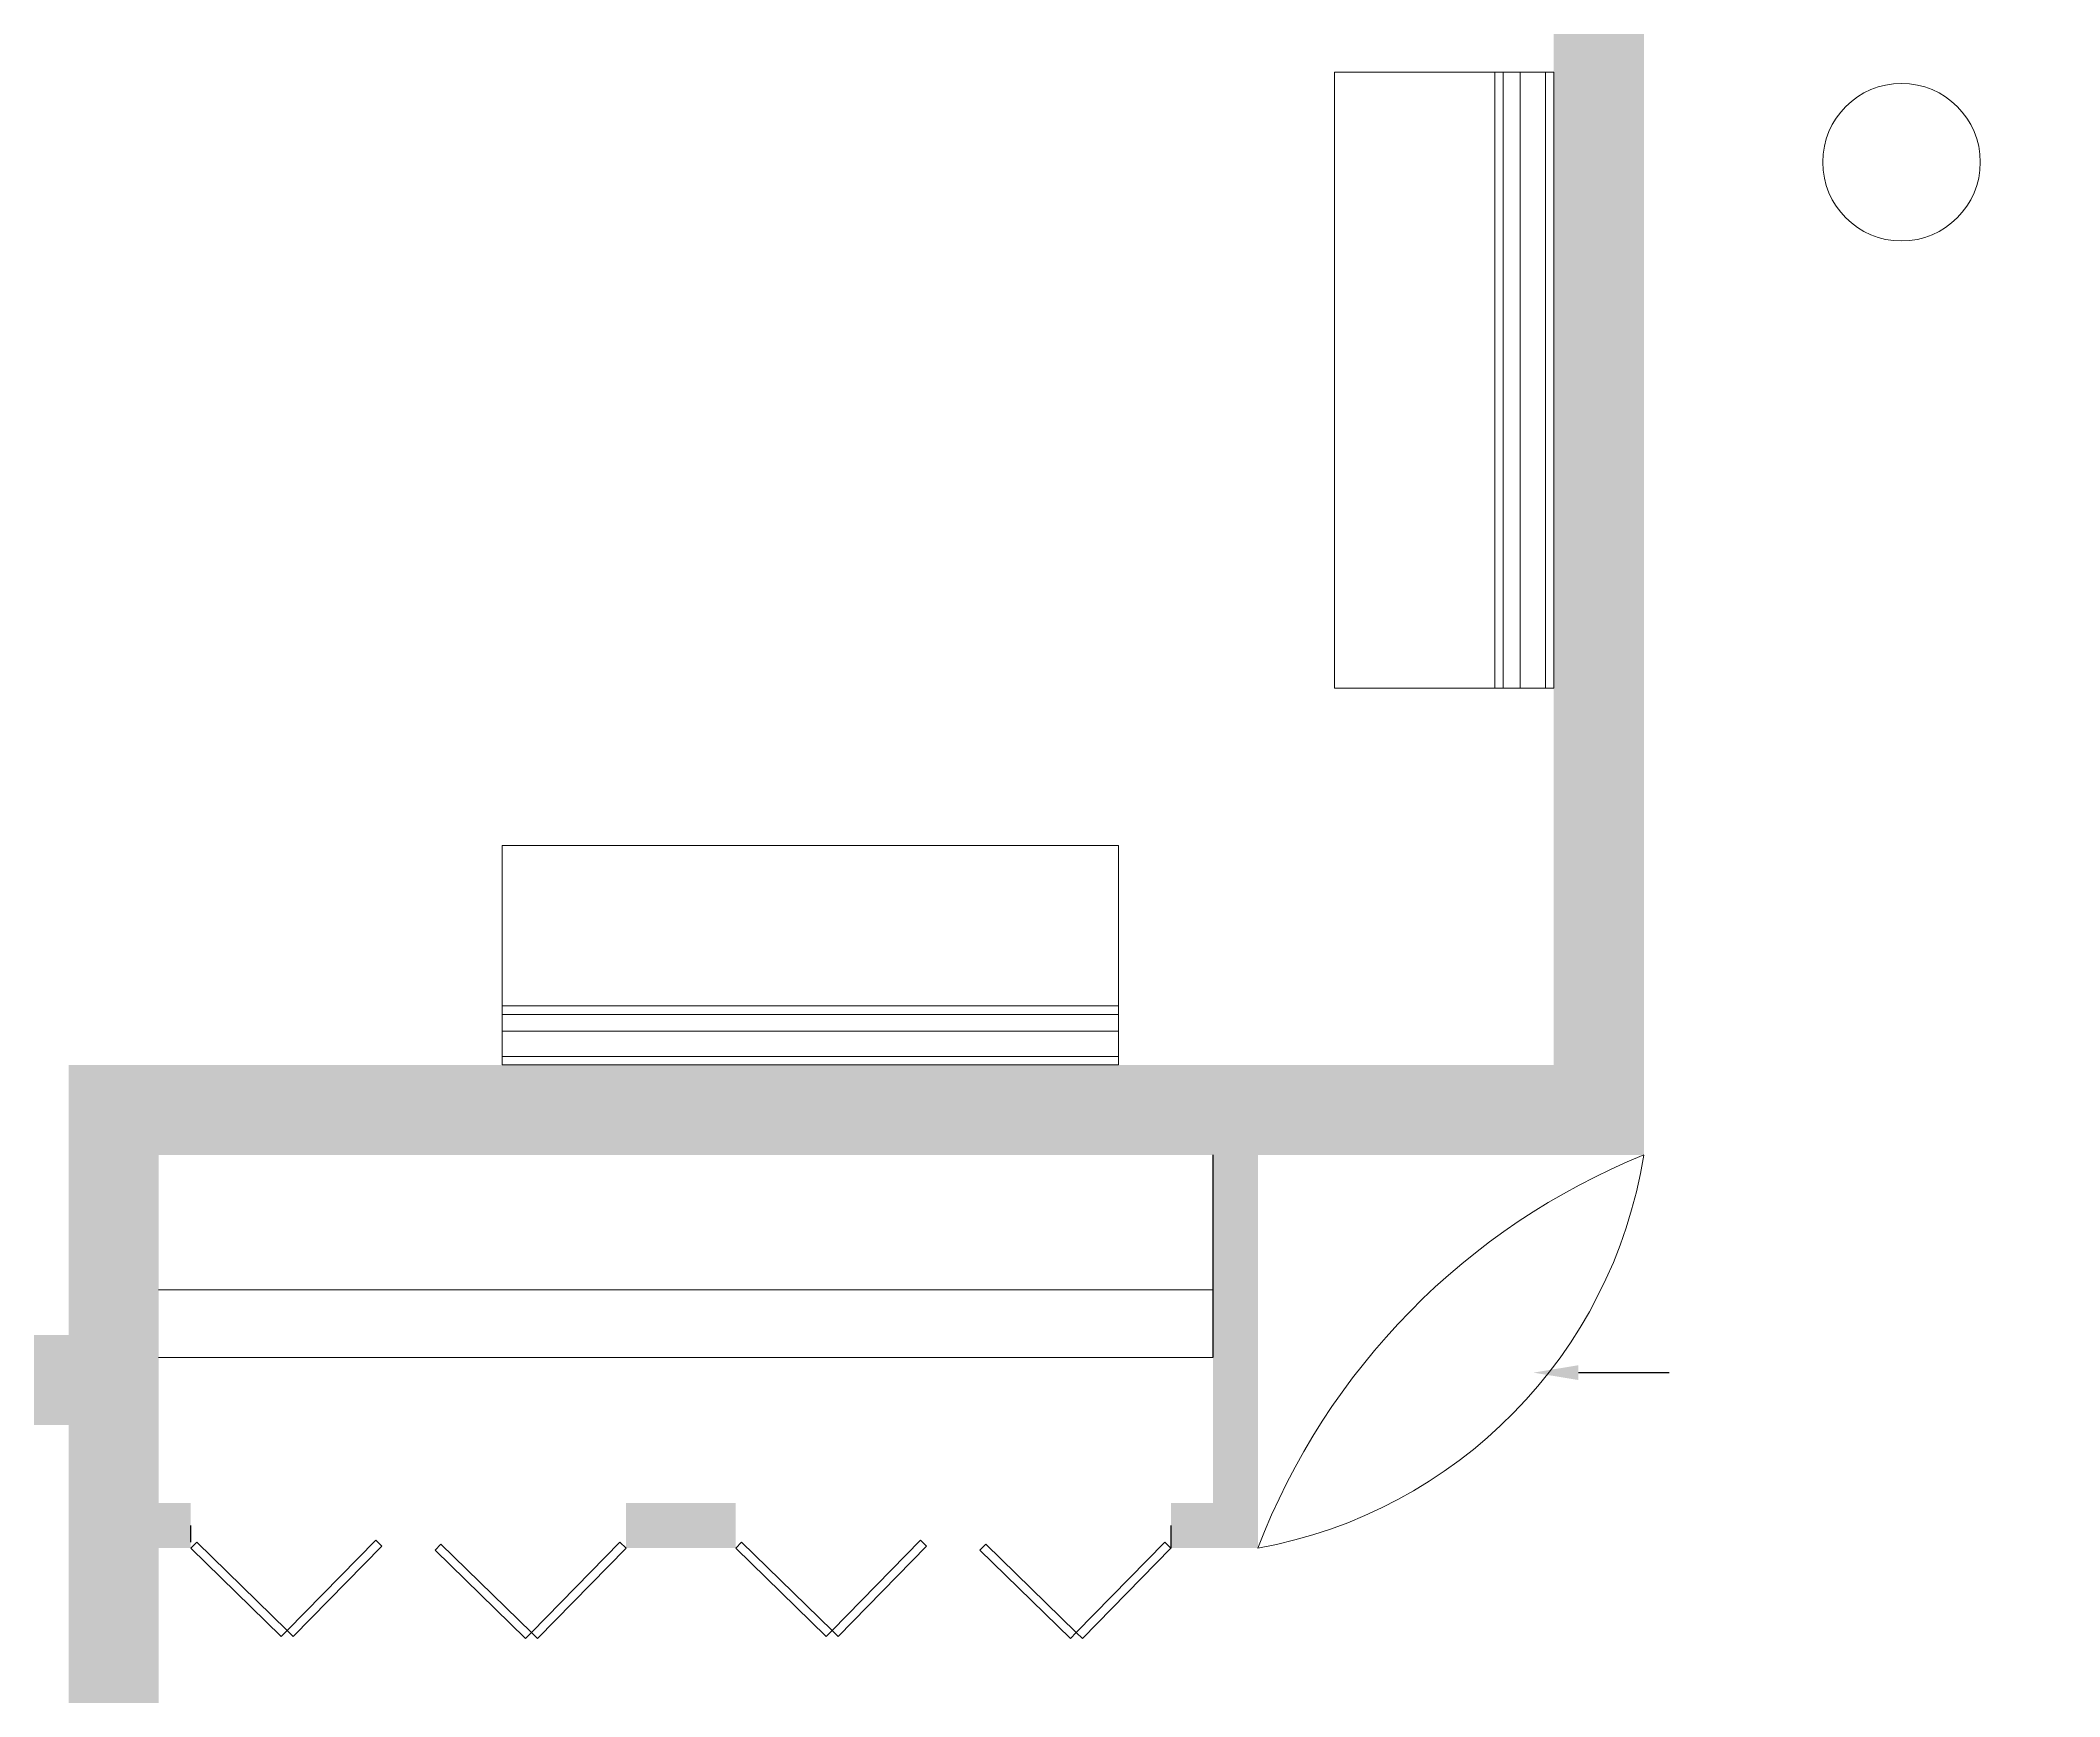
# Model space of a CAD drawing. Header units: inches. Extents: x 537 to 4774, y -1781 to 1418.
# Drawn here: x 2960.3 to 3409, y -522.6 to -154.6 of the extents above; entities that cross this region are included whole.
import ezdxf
from ezdxf import colors
from ezdxf.entities.mleader import LeaderData, LeaderLine
from ezdxf.math import Vec2, Vec3

# ---------------------------------------------------------------- set-up
doc = ezdxf.new("R2010")
doc.units = ezdxf.units.IN
doc.header["$MEASUREMENT"] = 0
doc.layers.add('01-Text 1 150 int', color=250, linetype='Continuous')
doc.layers.add('DOOR WINDOW 1 150', color=7, linetype='Continuous', lineweight=13, true_color=0x666666)
doc.layers.add('FURNITURE K 1 150', color=7, linetype='Continuous', lineweight=13, true_color=0x93979a)
doc.layers.add('WALL 1 150', color=7, linetype='Continuous', lineweight=25)
doc.styles.add('ATTR', font='romans.shx', dxfattribs={"width": 0.8, "height": 1.44008})
doc.styles.get("Standard").update_dxf_attribs({"font": 'arial.ttf'})

# ---------------------------------------------------------------- blocks, each defined once
blk = doc.blocks.new('BENCH_1_PV')
for p, q in [((0, 54.75), (0, 0)), ((0, 54.75), (19.5, 54.75)), ((0.75, 54.75), (0.75, 0)), ((3, 0), (3, 54.75)), ((4.5, 54.75), (4.5, 0)), ((5.25, 0), (5.25, 54.75)), ((19.5, 54.75), (19.5, 0)), ((19.5, 0), (0, 0))]:
    blk.add_line(p, q)
at = {"style": 'ATTR', "width": 0.8, "flags": 9}
blk.add_attdef('ESTCODE', (0, 0), '', height=0.0137, dxfattribs=at)

msp = doc.modelspace()

# ---------------------------------------------------------------- hatches: boundary and pattern name
at = {"layer": 'WALL 1 150'}
h = msp.add_hatch(color=0, dxfattribs=at)
h.paths.add_polyline_path([(3717.73, -312.3), (3717.73, -302.3), (3996.6, -302.3), (3996.6, -312.3)])
h.paths.add_polyline_path([(4026.6, -302.3), (4026.6, -312.3), (3996.6, -312.3), (3996.6, -302.3)])
h.paths.add_polyline_path([(3630.94, 929.96), (3662.44, 929.96), (3662.44, 917.46), (3662.44, 916.43), (3619.29, 916.43), (3619.29, 928.93), (3619.29, 929.96), (3620.94, 929.96), (3620.94, 1397.7), (3630.94, 1397.7)])
h.paths.add_polyline_path([(3374.67, 916.43), (3370.66, 913.47), (3364.19, 922.21), (3374.67, 929.96), (3514.1, 929.96), (3514.1, 916.43)])
h.paths.add_polyline_path([(3422.17, 929.96), (3412.17, 929.96), (3412.17, 959.96), (3412.17, 1397.7), (3422.17, 1397.7)])
h.paths.add_polyline_path([(3244.1, 820), (3319.56, 738.57), (3319.56, 325.37), (3309.56, 325.37), (3309.56, 379.95), (3309.56, 735.43), (3236.02, 814.03), (3213.9, 797.7), (3209.16, 807.7), (3283.85, 862.66), (3290.22, 854.05)])
h.paths.add_polyline_path([(2986.6, 1397.7), (2986.6, 1057.7), (2970.35, 1057.7), (2966.6, 1057.7), (2966.6, 1417.7), (3262.22, 1417.7), (3262.22, 1397.7)])
h.paths.add_polyline_path([(3514.1, 1417.7), (3514.1, 1397.7), (3316.6, 1397.7), (3316.6, 1417.7)])
h.paths.add_polyline_path([(3316.6, 1355.82), (3262.22, 1355.82), (3262.22, 1397.7), (3272.22, 1397.7), (3272.22, 1365.82), (3306.6, 1365.82), (3306.6, 1397.7), (3316.6, 1397.7)])
h.paths.add_polyline_path([(3272.22, 1397.7), (3262.22, 1397.7), (3262.22, 1417.7), (3272.22, 1417.7)])
h.paths.add_polyline_path([(3306.6, 1417.7), (3306.6, 1397.7), (3272.22, 1397.7), (3272.22, 1417.7)])
h.paths.add_polyline_path([(3306.6, 1417.7), (3316.6, 1417.7), (3316.6, 1397.7), (3306.6, 1397.7)])
h.paths.add_polyline_path([(2966.6, 637.7), (2986.6, 637.7), (2986.6, 370.2), (2966.6, 370.2)])
h.paths.add_polyline_path([(2986.6, 180.2), (2966.6, 180.2), (2966.6, 270.2), (2986.6, 270.2)])
h.paths.add_polyline_path([(2986.6, 27.7), (3262.22, 27.7), (3262.22, 7.7), (2966.6, 7.7), (2966.6, 97.7), (2986.6, 97.7)])
h.paths.add_polyline_path([(3296.6, 7.7), (3272.22, 7.7), (3272.22, 27.7), (3316.6, 27.7), (3316.6, -402.3), (2986.6, -402.3), (2986.6, -442.3), (2986.6, -536.99), (2966.6, -536.99), (2966.6, -462.3), (2966.6, -442.3), (2966.6, -382.3), (3062.97, -382.3), (3062.97, -382.3), (3199.85, -382.3), (3199.85, -382.3), (3296.6, -382.3)])
h.paths.add_polyline_path([(3306.6, 55.98), (3272.22, 55.98), (3272.22, 7.7), (3262.22, 7.7), (3262.22, 65.98), (3316.6, 65.98), (3316.6, 27.7), (3306.6, 27.7)])
h.paths.add_polyline_path([(3439.56, 242.68), (3429.56, 242.68), (3429.56, 634.76), (3439.56, 634.76), (3439.56, 568.69), (3439.5, 538.7), (3439.56, 538.69)])
h.paths.add_polyline_path([(3156.32, -494.13), (3156.32, -422.78), (3137.04, -422.78), (3137.04, -494.13)], flags=25)
h = msp.add_hatch(color=256, dxfattribs=at)
h.paths.add_polyline_path([(3230.86, -402.3), (3230.86, -489.65), (3211.52, -489.65), (3211.52, -479.65), (3220.86, -479.65), (3220.86, -402.3)])
h.paths.add_polyline_path([(3114.83, -479.65), (3114.83, -489.65), (3090.46, -489.65), (3090.46, -479.65)])
h.paths.add_polyline_path([(2993.77, -479.65), (2993.77, -489.65), (2986.6, -489.65), (2986.6, -479.65)])
h = msp.add_hatch(color=256, dxfattribs=at)
h.paths.add_polyline_path([(2774.1, -442.3), (2774.1, -462.3), (2761.6, -462.3), (2761.6, -442.3)])
h.paths.add_polyline_path([(2571.6, -442.3), (2571.6, -462.3), (2559.1, -462.3), (2559.1, -442.3)])
h.paths.add_polyline_path([(2379.1, -442.3), (2379.1, -462.3), (2366.6, -462.3), (2366.6, -442.3)])
h.paths.add_polyline_path([(2966.6, -442.3), (2966.6, -462.3), (2954.1, -462.3), (2954.1, -442.3)])

# ---------------------------------------------------------------- linework, layer by layer
at = {"layer": 'DOOR WINDOW 1 150'}
for points in [[(2995.08, -488.31), (2993.77, -489.65), (3013.87, -509.32), (3015.18, -507.98)], [(3034.85, -487.88), (3036.19, -489.19), (3016.52, -509.29), (3015.18, -507.98)], [(3049.35, -488.76), (3048.04, -490.1), (3068.14, -509.77), (3069.45, -508.43)], [(3089.12, -488.33), (3090.46, -489.65), (3070.79, -509.74), (3069.45, -508.43)], [(3116.14, -488.31), (3114.83, -489.65), (3134.93, -509.32), (3136.24, -507.98)], [(3155.91, -487.88), (3157.25, -489.19), (3137.58, -509.29), (3136.24, -507.98)], [(3170.41, -488.76), (3169.1, -490.1), (3189.2, -509.77), (3190.51, -508.43)], [(3210.18, -488.33), (3211.52, -489.65), (3191.85, -509.74), (3190.51, -508.43)]]:
    msp.add_lwpolyline(points, close=True, dxfattribs=at)
at = {"layer": 'FURNITURE K 1 150'}
for p, q in [((3220.86, -432.3), (2986.6, -432.3)), ((3220.86, -447.3), (2986.6, -447.3))]:
    msp.add_line(p, q, dxfattribs=at)
msp.add_circle((3373.85, -181.71), 17.5, dxfattribs=at)
for centre, radius, start, end in [((3212.09, -385.47), 105.86, 280.2153, 350.8494), ((3374.14, -544.53), 153.43, 112.0254, 159.0393)]:
    msp.add_arc(centre, radius, start, end, dxfattribs=at)
at = {"layer": 'WALL 1 150'}
for p, q in [((3220.86, -402.3), (3220.86, -447.3)), ((2993.77, -488.31), (2993.77, -484.6)), ((3211.52, -484.6), (3211.52, -489.65))]:
    msp.add_line(p, q, dxfattribs=at)

# ---------------------------------------------------------------- block references
at = {"layer": 'FURNITURE K 1 150', "xscale": -2.5, "yscale": 2.5, "zscale": 2.5}
msp.add_blockref('BENCH_1_PV', (3296.6, -298.58), dxfattribs=at)
at = {"layer": 'FURNITURE K 1 150', "xscale": -2.5, "yscale": 2.5, "zscale": 2.5, "rotation": 270}
msp.add_blockref('BENCH_1_PV', (3062.97, -382.3), dxfattribs=at)

# ---------------------------------------------------------------- texts
at = {"layer": 'DOOR WINDOW 1 150', "style": 'ATTR', "width": 0.8, "flags": 9}
for p in [(2993.77, -489.65), (3048.04, -490.1), (3114.83, -489.65), (3169.1, -490.1)]:
    msp.add_attdef('ESTCODE', p, '', height=8.48527499999895e-11, rotation=180.6101, dxfattribs=at)

# ---------------------------------------------------------------- leaders
at = {"layer": '01-Text 1 150 int'}
ml = msp.add_multileader_mtext('Standard', dxfattribs=at)
ml.set_content('', color=256)
ml.set_leader_properties(color=256)
ml.build(insert=Vec2(0, 0))
ml.multileader.update_dxf_attribs({"text_right_attachment_type": 6, "dogleg_length": 0.36, "arrow_head_size": 10})
ctx = ml.context
ctx.base_point, ctx.char_height, ctx.arrow_head_size, ctx.landing_gap_size, ctx.plane_origin = Vec3(3322.26, -450.66), 0.45, 10, 0.225, Vec3(3292.05, -450.66)
ctx.right_attachment = 6
notes = []
notes.append((ctx, [(0, (1, 1, 0), (3321.36, -450.66), (1, 0), 0.9, [(0, [(3292.05, -450.66)], 0, [])])]))
ctx.mtext.insert, ctx.mtext.flow_direction = Vec3(3322.48, -450.43), 5
for ctx, leaders in notes:
    for number, flags, end, landing, length, lines in leaders:
        leader = LeaderData()
        leader.index, (leader.has_last_leader_line, leader.has_dogleg_vector, leader.attachment_direction) = number, flags
        leader.last_leader_point, leader.dogleg_vector, leader.dogleg_length = Vec3(end), Vec3(landing), length
        for number, points, colour, breaks in lines:
            line = LeaderLine()
            line.index, line.vertices, line.color, line.breaks = number, Vec3.list(points), colors.encode_raw_color(colour), breaks
            leader.lines.append(line)
        ctx.leaders.append(leader)

doc.saveas('drawing.dxf')
